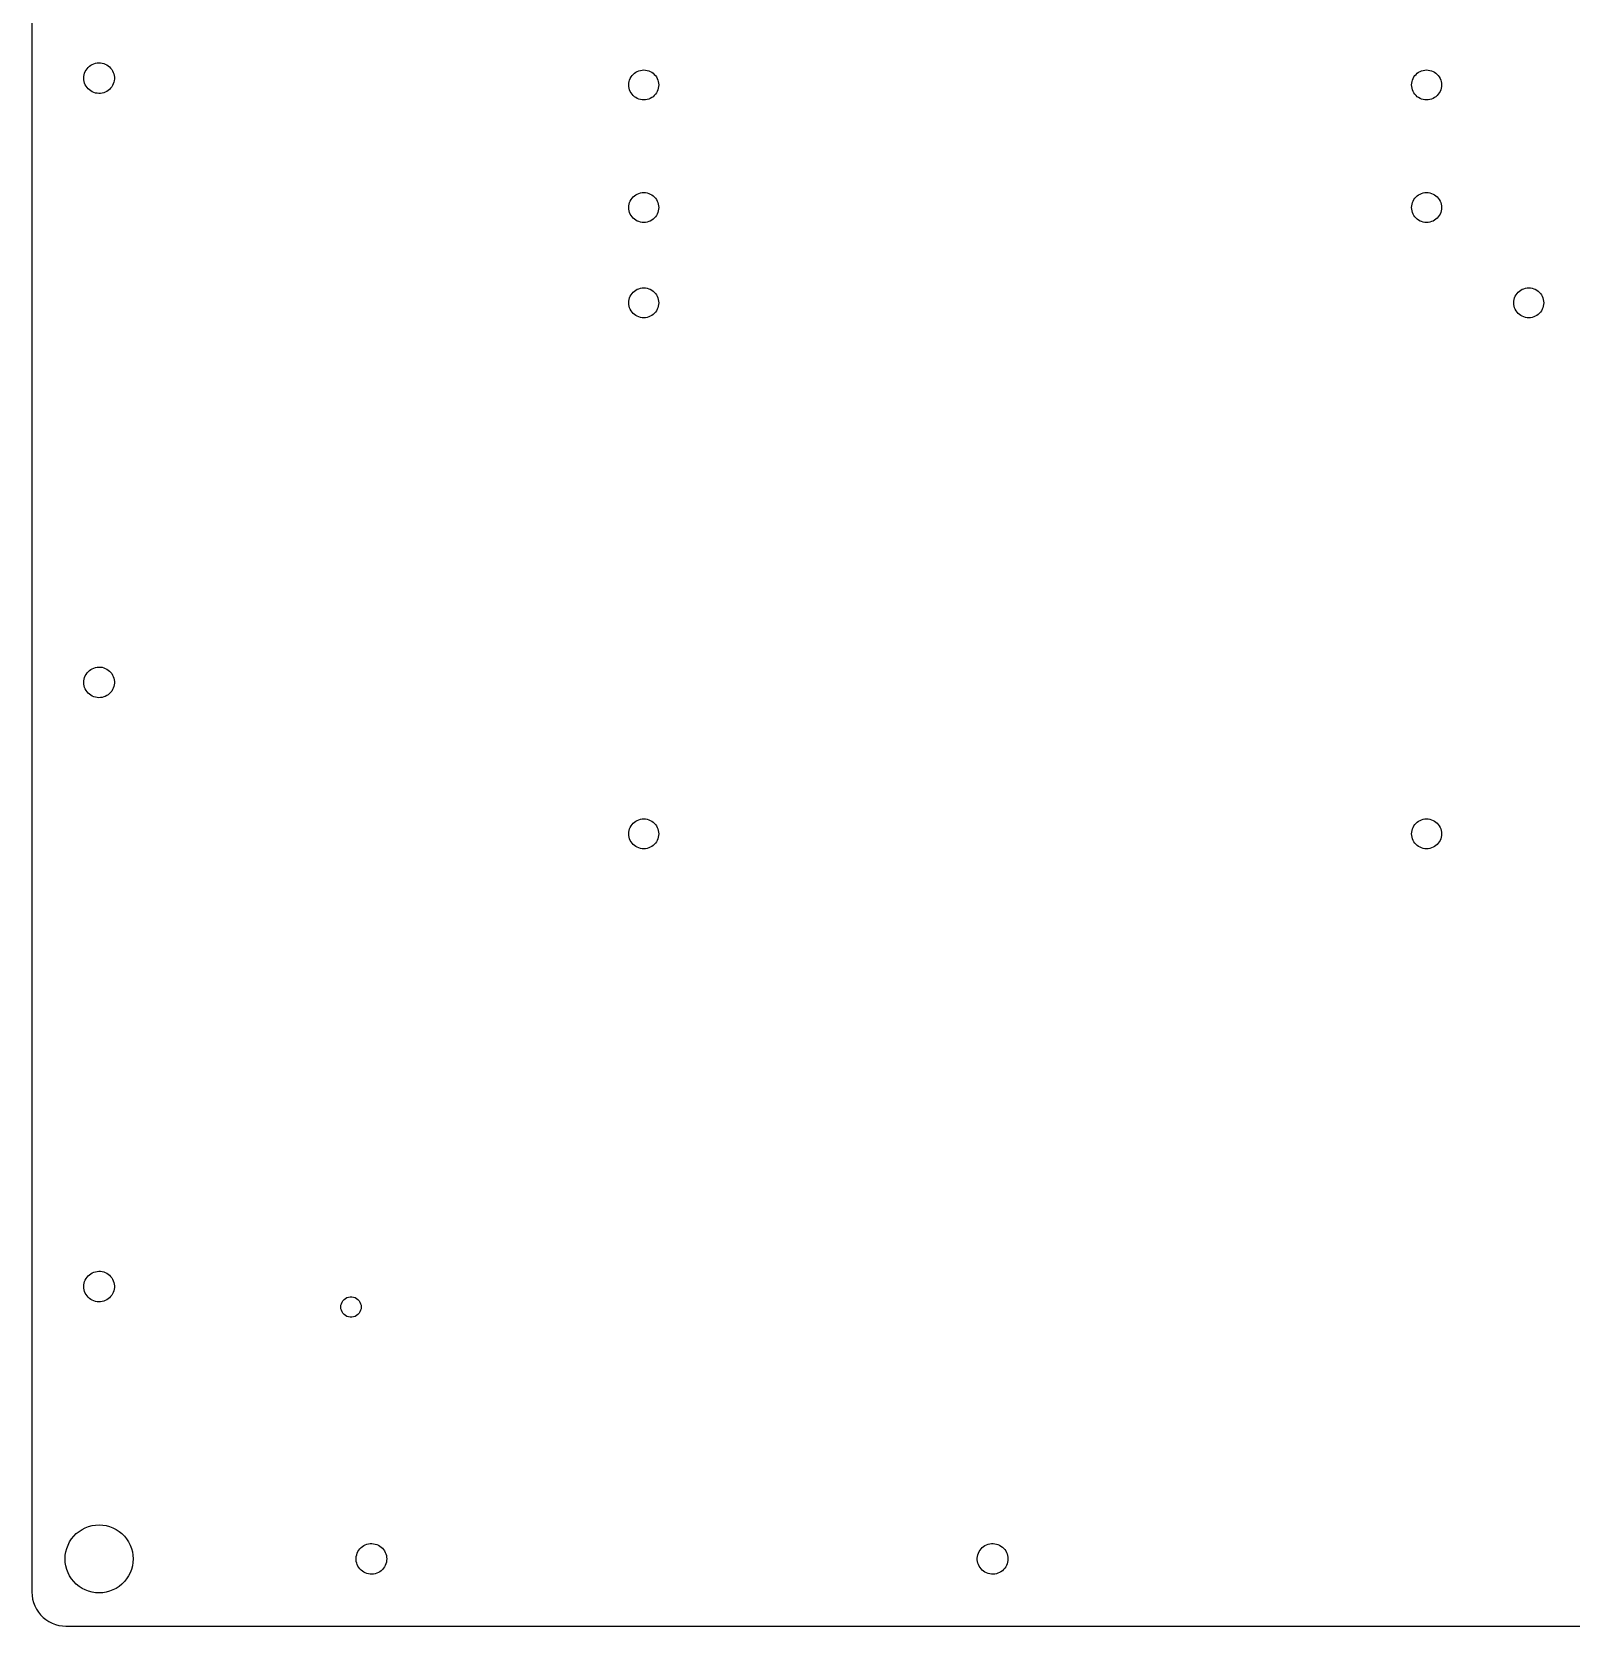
# Model space of a CAD drawing. Header units: metres. Extents: x -232 to 232, y -227 to 227.
# Drawn here: x -232.4 to -6.3, y -227.4 to 6.8 of the extents above; entities that cross this region are included whole.
import ezdxf

# ---------------------------------------------------------------- set-up
doc = ezdxf.new("R2010")
doc.units = ezdxf.units.M

msp = doc.modelspace()

# ---------------------------------------------------------------- linework, layer by layer
for p, q in [((-232.375, 222.375), (-232.375, -222.375)), ((-224.75, 0), (-224.736, 0.24751)), ((-224.736, -0.24751), (-224.75, 0)), ((-224.736, 0.24751), (-224.696, 0.49202)), ((-224.696, 0.49202), (-224.628, 0.73056)), ((-224.628, 0.73056), (-224.535, 0.96024)), ((-224.535, 0.96024), (-224.417, 1.17825)), ((-224.417, 1.17825), (-224.276, 1.38197)), ((-224.276, 1.38197), (-224.113, 1.56891)), ((-224.113, 1.56891), (-223.93, 1.7368)), ((-223.93, 1.7368), (-223.731, 1.88362)), ((-223.731, 1.88362), (-223.516, 2.00757)), ((-223.516, 2.00757), (-223.289, 2.10715)), ((-223.289, 2.10715), (-223.052, 2.18114)), ((-223.052, 2.18114), (-222.809, 2.22867)), ((-222.809, 2.22867), (-222.562, 2.24915)), ((-222.562, 2.24915), (-222.314, 2.24231)), ((-222.314, 2.24231), (-222.069, 2.20825)), ((-222.069, 2.20825), (-221.828, 2.1474)), ((-221.828, 2.1474), (-221.596, 2.06049)), ((-221.596, 2.06049), (-221.375, 1.94855)), ((-221.375, 1.94855), (-221.167, 1.81296)), ((-221.167, 1.81296), (-220.976, 1.65536)), ((-220.976, 1.65536), (-220.803, 1.47769)), ((-220.803, 1.47769), (-220.651, 1.28206)), ((-220.651, 1.28206), (-220.521, 1.07088)), ((-220.521, 1.07088), (-220.415, 0.84669)), ((-220.415, 0.84669), (-220.335, 0.61223)), ((-220.335, 0.61223), (-220.281, 0.37033)), ((-220.281, 0.37033), (-220.253, 0.12395)), ((-220.253, 0.12395), (-220.253, -0.12395)), ((-144.482, -0.04544), (-144.363, 0.17047)), ((-144.363, 0.17047), (-144.22, 0.37167)), ((-144.22, 0.37167), (-144.056, 0.55563)), ((-144.056, 0.55563), (-143.872, 0.72002)), ((-143.872, 0.72002), (-143.67, 0.86279)), ((-143.67, 0.86279), (-143.455, 0.98213)), ((-143.455, 0.98213), (-143.227, 1.07654)), ((-143.227, 1.07654), (-142.99, 1.14484)), ((-142.99, 1.14484), (-142.746, 1.18616)), ((-142.746, 1.18616), (-142.5, 1.2)), ((-142.5, 1.2), (-142.254, 1.18616)), ((-142.254, 1.18616), (-142.01, 1.14484)), ((-142.01, 1.14484), (-141.773, 1.07654)), ((-141.773, 1.07654), (-141.545, 0.98213)), ((-141.545, 0.98213), (-141.33, 0.86279)), ((-141.33, 0.86279), (-141.128, 0.72002)), ((-141.128, 0.72002), (-140.944, 0.55563)), ((-140.944, 0.55563), (-140.78, 0.37167)), ((-140.78, 0.37167), (-140.637, 0.17047)), ((-140.637, 0.17047), (-140.518, -0.04544)), ((-29.4821, -0.04544), (-29.3628, 0.17047)), ((-29.3628, 0.17047), (-29.22, 0.37167)), ((-29.22, 0.37167), (-29.0556, 0.55563)), ((-29.0556, 0.55563), (-28.8717, 0.72002)), ((-28.8717, 0.72002), (-28.6705, 0.86279)), ((-28.6705, 0.86279), (-28.4545, 0.98213)), ((-28.4545, 0.98213), (-28.2266, 1.07654)), ((-28.2266, 1.07654), (-27.9895, 1.14484)), ((-27.9895, 1.14484), (-27.7463, 1.18616)), ((-27.7463, 1.18616), (-27.5, 1.2)), ((-27.5, 1.2), (-27.2537, 1.18616)), ((-27.2537, 1.18616), (-27.0105, 1.14484)), ((-27.0105, 1.14484), (-26.7734, 1.07654)), ((-26.7734, 1.07654), (-26.5455, 0.98213)), ((-26.5455, 0.98213), (-26.3295, 0.86279)), ((-26.3295, 0.86279), (-26.1283, 0.72002)), ((-26.1283, 0.72002), (-25.9444, 0.55563)), ((-25.9444, 0.55563), (-25.78, 0.37167)), ((-25.78, 0.37167), (-25.6372, 0.17047)), ((-25.6372, 0.17047), (-25.5179, -0.04544)), ((-224.696, -0.49202), (-224.736, -0.24751)), ((-224.628, -0.73056), (-224.696, -0.49202)), ((-224.535, -0.96024), (-224.628, -0.73056)), ((-224.417, -1.17825), (-224.535, -0.96024)), ((-224.276, -1.38197), (-224.417, -1.17825)), ((-224.113, -1.56891), (-224.276, -1.38197)), ((-223.93, -1.7368), (-224.113, -1.56891)), ((-223.731, -1.88362), (-223.93, -1.7368)), ((-223.516, -2.00757), (-223.731, -1.88362)), ((-223.289, -2.10715), (-223.516, -2.00757)), ((-223.052, -2.18114), (-223.289, -2.10715)), ((-222.809, -2.22867), (-223.052, -2.18114)), ((-222.562, -2.24915), (-222.809, -2.22867)), ((-222.314, -2.24231), (-222.562, -2.24915)), ((-222.069, -2.20825), (-222.314, -2.24231)), ((-221.828, -2.1474), (-222.069, -2.20825)), ((-221.596, -2.06049), (-221.828, -2.1474)), ((-221.375, -1.94855), (-221.596, -2.06049)), ((-221.167, -1.81296), (-221.375, -1.94855)), ((-220.976, -1.65536), (-221.167, -1.81296)), ((-220.803, -1.47769), (-220.976, -1.65536)), ((-220.651, -1.28206), (-220.803, -1.47769)), ((-220.521, -1.07088), (-220.651, -1.28206)), ((-220.415, -0.84669), (-220.521, -1.07088)), ((-220.335, -0.61223), (-220.415, -0.84669)), ((-220.281, -0.37033), (-220.335, -0.61223)), ((-220.253, -0.12395), (-220.281, -0.37033)), ((-144.7, -1), (-144.686, -0.75368)), ((-144.686, -1.24631), (-144.7, -1)), ((-144.686, -0.75368), (-144.645, -0.51045)), ((-144.645, -1.48953), (-144.686, -1.24631)), ((-144.645, -0.51045), (-144.577, -0.27338)), ((-144.577, -1.72661), (-144.645, -1.48953)), ((-144.577, -0.27338), (-144.482, -0.04544)), ((-144.482, -1.95454), (-144.577, -1.72661)), ((-144.363, -2.17046), (-144.482, -1.95454)), ((-144.22, -2.37167), (-144.363, -2.17046)), ((-140.637, -2.17046), (-140.78, -2.37167)), ((-140.518, -1.95454), (-140.637, -2.17046)), ((-140.518, -0.04544), (-140.423, -0.27338)), ((-140.423, -1.72661), (-140.518, -1.95454)), ((-140.423, -0.27338), (-140.355, -0.51045)), ((-140.355, -1.48953), (-140.423, -1.72661)), ((-140.355, -0.51045), (-140.314, -0.75368)), ((-140.314, -1.24631), (-140.355, -1.48953)), ((-140.314, -0.75368), (-140.3, -1)), ((-140.3, -1), (-140.314, -1.24631)), ((-29.7, -1), (-29.6862, -0.75368)), ((-29.6862, -1.24631), (-29.7, -1)), ((-29.6862, -0.75368), (-29.6448, -0.51045)), ((-29.6448, -1.48953), (-29.6862, -1.24631)), ((-29.6448, -0.51045), (-29.5765, -0.27338)), ((-29.5765, -1.72661), (-29.6448, -1.48953)), ((-29.5765, -0.27338), (-29.4821, -0.04544)), ((-29.4821, -1.95454), (-29.5765, -1.72661)), ((-29.3628, -2.17046), (-29.4821, -1.95454)), ((-29.22, -2.37167), (-29.3628, -2.17046)), ((-25.6372, -2.17046), (-25.78, -2.37167)), ((-25.5179, -1.95454), (-25.6372, -2.17046)), ((-25.5179, -0.04544), (-25.4234, -0.27338)), ((-25.4234, -1.72661), (-25.5179, -1.95454)), ((-25.4234, -0.27338), (-25.3551, -0.51045)), ((-25.3551, -1.48953), (-25.4234, -1.72661)), ((-25.3551, -0.51045), (-25.3138, -0.75368)), ((-25.3138, -1.24631), (-25.3551, -1.48953)), ((-25.3138, -0.75368), (-25.3, -1)), ((-25.3, -1), (-25.3138, -1.24631)), ((-144.056, -2.55563), (-144.22, -2.37167)), ((-143.872, -2.72002), (-144.056, -2.55563)), ((-143.67, -2.86279), (-143.872, -2.72002)), ((-143.455, -2.98212), (-143.67, -2.86279)), ((-143.227, -3.07654), (-143.455, -2.98212)), ((-142.99, -3.14484), (-143.227, -3.07654)), ((-142.746, -3.18616), (-142.99, -3.14484)), ((-142.5, -3.2), (-142.746, -3.18616)), ((-142.254, -3.18616), (-142.5, -3.2)), ((-142.01, -3.14484), (-142.254, -3.18616)), ((-141.773, -3.07654), (-142.01, -3.14484)), ((-141.545, -2.98212), (-141.773, -3.07654)), ((-141.33, -2.86279), (-141.545, -2.98212)), ((-141.128, -2.72002), (-141.33, -2.86279)), ((-140.944, -2.55563), (-141.128, -2.72002)), ((-140.78, -2.37167), (-140.944, -2.55563)), ((-29.0556, -2.55563), (-29.22, -2.37167)), ((-28.8717, -2.72002), (-29.0556, -2.55563)), ((-28.6705, -2.86279), (-28.8717, -2.72002)), ((-28.4545, -2.98212), (-28.6705, -2.86279)), ((-28.2266, -3.07654), (-28.4545, -2.98212)), ((-27.9895, -3.14484), (-28.2266, -3.07654)), ((-27.7463, -3.18616), (-27.9895, -3.14484)), ((-27.5, -3.2), (-27.7463, -3.18616)), ((-27.2537, -3.18616), (-27.5, -3.2)), ((-27.0105, -3.14484), (-27.2537, -3.18616)), ((-26.7734, -3.07654), (-27.0105, -3.14484)), ((-26.5455, -2.98212), (-26.7734, -3.07654)), ((-26.3295, -2.86279), (-26.5455, -2.98212)), ((-26.1283, -2.72002), (-26.3295, -2.86279)), ((-25.9444, -2.55563), (-26.1283, -2.72002)), ((-25.78, -2.37167), (-25.9444, -2.55563)), ((-144.686, -18.7537), (-144.645, -18.5105)), ((-144.645, -18.5105), (-144.577, -18.2734)), ((-144.577, -18.2734), (-144.482, -18.0455)), ((-144.482, -18.0455), (-144.363, -17.8295)), ((-144.363, -17.8295), (-144.22, -17.6283)), ((-144.22, -17.6283), (-144.056, -17.4444)), ((-144.056, -17.4444), (-143.872, -17.28)), ((-143.872, -17.28), (-143.67, -17.1372)), ((-143.67, -17.1372), (-143.455, -17.0179)), ((-143.455, -17.0179), (-143.227, -16.9234)), ((-143.227, -16.9234), (-142.99, -16.8551)), ((-142.99, -16.8551), (-142.746, -16.8138)), ((-142.746, -16.8138), (-142.5, -16.8)), ((-142.5, -16.8), (-142.254, -16.8138)), ((-142.254, -16.8138), (-142.01, -16.8551)), ((-142.01, -16.8551), (-141.773, -16.9234)), ((-141.773, -16.9234), (-141.545, -17.0179)), ((-141.545, -17.0179), (-141.33, -17.1372)), ((-141.33, -17.1372), (-141.128, -17.28)), ((-141.128, -17.28), (-140.944, -17.4444)), ((-140.944, -17.4444), (-140.78, -17.6283)), ((-140.78, -17.6283), (-140.637, -17.8295)), ((-140.637, -17.8295), (-140.518, -18.0455)), ((-140.518, -18.0455), (-140.423, -18.2734)), ((-140.423, -18.2734), (-140.355, -18.5105)), ((-140.355, -18.5105), (-140.314, -18.7537)), ((-29.6862, -18.7537), (-29.6448, -18.5105)), ((-29.6448, -18.5105), (-29.5765, -18.2734)), ((-29.5765, -18.2734), (-29.4821, -18.0455)), ((-29.4821, -18.0455), (-29.3628, -17.8295)), ((-29.3628, -17.8295), (-29.22, -17.6283)), ((-29.22, -17.6283), (-29.0556, -17.4444)), ((-29.0556, -17.4444), (-28.8717, -17.28)), ((-28.8717, -17.28), (-28.6705, -17.1372)), ((-28.6705, -17.1372), (-28.4545, -17.0179)), ((-28.4545, -17.0179), (-28.2266, -16.9234)), ((-28.2266, -16.9234), (-27.9895, -16.8551)), ((-27.9895, -16.8551), (-27.7463, -16.8138)), ((-27.7463, -16.8138), (-27.5, -16.8)), ((-27.5, -16.8), (-27.2537, -16.8138)), ((-27.2537, -16.8138), (-27.0105, -16.8551)), ((-27.0105, -16.8551), (-26.7734, -16.9234)), ((-26.7734, -16.9234), (-26.5455, -17.0179)), ((-26.5455, -17.0179), (-26.3295, -17.1372)), ((-26.3295, -17.1372), (-26.1283, -17.28)), ((-26.1283, -17.28), (-25.9444, -17.4444)), ((-25.9444, -17.4444), (-25.78, -17.6283)), ((-25.78, -17.6283), (-25.6372, -17.8295)), ((-25.6372, -17.8295), (-25.5179, -18.0455)), ((-25.5179, -18.0455), (-25.4234, -18.2734)), ((-25.4234, -18.2734), (-25.3551, -18.5105)), ((-25.3551, -18.5105), (-25.3138, -18.7537)), ((-144.7, -19), (-144.686, -18.7537)), ((-144.686, -19.2463), (-144.7, -19)), ((-144.645, -19.4895), (-144.686, -19.2463)), ((-144.577, -19.7266), (-144.645, -19.4895)), ((-144.482, -19.9545), (-144.577, -19.7266)), ((-144.363, -20.1705), (-144.482, -19.9545)), ((-144.22, -20.3717), (-144.363, -20.1705)), ((-144.056, -20.5556), (-144.22, -20.3717)), ((-143.872, -20.72), (-144.056, -20.5556)), ((-143.67, -20.8628), (-143.872, -20.72)), ((-143.455, -20.9821), (-143.67, -20.8628)), ((-143.227, -21.0765), (-143.455, -20.9821)), ((-141.545, -20.9821), (-141.773, -21.0765)), ((-141.33, -20.8628), (-141.545, -20.9821)), ((-141.128, -20.72), (-141.33, -20.8628)), ((-140.944, -20.5556), (-141.128, -20.72)), ((-140.78, -20.3717), (-140.944, -20.5556)), ((-140.637, -20.1705), (-140.78, -20.3717)), ((-140.518, -19.9545), (-140.637, -20.1705)), ((-140.423, -19.7266), (-140.518, -19.9545)), ((-140.355, -19.4895), (-140.423, -19.7266)), ((-140.314, -19.2463), (-140.355, -19.4895)), ((-140.314, -18.7537), (-140.3, -19)), ((-140.3, -19), (-140.314, -19.2463)), ((-29.7, -19), (-29.6862, -18.7537)), ((-29.6862, -19.2463), (-29.7, -19)), ((-29.6448, -19.4895), (-29.6862, -19.2463)), ((-29.5765, -19.7266), (-29.6448, -19.4895)), ((-29.4821, -19.9545), (-29.5765, -19.7266)), ((-29.3628, -20.1705), (-29.4821, -19.9545)), ((-29.22, -20.3717), (-29.3628, -20.1705)), ((-29.0556, -20.5556), (-29.22, -20.3717)), ((-28.8717, -20.72), (-29.0556, -20.5556)), ((-28.6705, -20.8628), (-28.8717, -20.72)), ((-28.4545, -20.9821), (-28.6705, -20.8628)), ((-28.2266, -21.0765), (-28.4545, -20.9821)), ((-26.5455, -20.9821), (-26.7734, -21.0765)), ((-26.3295, -20.8628), (-26.5455, -20.9821)), ((-26.1283, -20.72), (-26.3295, -20.8628)), ((-25.9444, -20.5556), (-26.1283, -20.72)), ((-25.78, -20.3717), (-25.9444, -20.5556)), ((-25.6372, -20.1705), (-25.78, -20.3717)), ((-25.5179, -19.9545), (-25.6372, -20.1705)), ((-25.4234, -19.7266), (-25.5179, -19.9545)), ((-25.3551, -19.4895), (-25.4234, -19.7266)), ((-25.3138, -19.2463), (-25.3551, -19.4895)), ((-25.3138, -18.7537), (-25.3, -19)), ((-25.3, -19), (-25.3138, -19.2463)), ((-142.99, -21.1448), (-143.227, -21.0765)), ((-142.746, -21.1862), (-142.99, -21.1448)), ((-142.5, -21.2), (-142.746, -21.1862)), ((-142.254, -21.1862), (-142.5, -21.2)), ((-142.01, -21.1448), (-142.254, -21.1862)), ((-141.773, -21.0765), (-142.01, -21.1448)), ((-27.9895, -21.1448), (-28.2266, -21.0765)), ((-27.7463, -21.1862), (-27.9895, -21.1448)), ((-27.5, -21.2), (-27.7463, -21.1862)), ((-27.2537, -21.1862), (-27.5, -21.2)), ((-27.0105, -21.1448), (-27.2537, -21.1862)), ((-26.7734, -21.0765), (-27.0105, -21.1448)), ((-144.7, -33), (-144.686, -32.7537)), ((-144.686, -32.7537), (-144.645, -32.5105)), ((-144.645, -32.5105), (-144.577, -32.2734)), ((-144.577, -32.2734), (-144.482, -32.0455)), ((-144.482, -32.0455), (-144.363, -31.8295)), ((-144.363, -31.8295), (-144.22, -31.6283)), ((-144.22, -31.6283), (-144.056, -31.4444)), ((-144.056, -31.4444), (-143.872, -31.28)), ((-143.872, -31.28), (-143.67, -31.1372)), ((-143.67, -31.1372), (-143.455, -31.0179)), ((-143.455, -31.0179), (-143.227, -30.9234)), ((-143.227, -30.9234), (-142.99, -30.8551)), ((-142.99, -30.8551), (-142.746, -30.8138)), ((-142.746, -30.8138), (-142.5, -30.8)), ((-142.5, -30.8), (-142.254, -30.8138)), ((-142.254, -30.8138), (-142.01, -30.8551)), ((-142.01, -30.8551), (-141.773, -30.9234)), ((-141.773, -30.9234), (-141.545, -31.0179)), ((-141.545, -31.0179), (-141.33, -31.1372)), ((-141.33, -31.1372), (-141.128, -31.28)), ((-141.128, -31.28), (-140.944, -31.4444)), ((-140.944, -31.4444), (-140.78, -31.6283)), ((-140.78, -31.6283), (-140.637, -31.8295)), ((-140.637, -31.8295), (-140.518, -32.0455)), ((-140.518, -32.0455), (-140.423, -32.2734)), ((-140.423, -32.2734), (-140.355, -32.5105)), ((-140.355, -32.5105), (-140.314, -32.7537)), ((-140.314, -32.7537), (-140.3, -33)), ((-14.7, -33), (-14.6862, -32.7537)), ((-14.6862, -32.7537), (-14.6448, -32.5105)), ((-14.6448, -32.5105), (-14.5765, -32.2734)), ((-14.5765, -32.2734), (-14.4821, -32.0455)), ((-14.4821, -32.0455), (-14.3628, -31.8295)), ((-14.3628, -31.8295), (-14.22, -31.6283)), ((-14.22, -31.6283), (-14.0556, -31.4444)), ((-14.0556, -31.4444), (-13.8717, -31.28)), ((-13.8717, -31.28), (-13.6705, -31.1372)), ((-13.6705, -31.1372), (-13.4545, -31.0179)), ((-13.4545, -31.0179), (-13.2266, -30.9234)), ((-13.2266, -30.9234), (-12.9895, -30.8551)), ((-12.9895, -30.8551), (-12.7463, -30.8138)), ((-12.7463, -30.8138), (-12.5, -30.8)), ((-12.5, -30.8), (-12.2537, -30.8138)), ((-12.2537, -30.8138), (-12.0105, -30.8551)), ((-12.0105, -30.8551), (-11.7734, -30.9234)), ((-11.7734, -30.9234), (-11.5455, -31.0179)), ((-11.5455, -31.0179), (-11.3295, -31.1372)), ((-11.3295, -31.1372), (-11.1283, -31.28)), ((-11.1283, -31.28), (-10.9444, -31.4444)), ((-10.9444, -31.4444), (-10.78, -31.6283)), ((-10.78, -31.6283), (-10.6372, -31.8295)), ((-10.6372, -31.8295), (-10.5179, -32.0455)), ((-10.5179, -32.0455), (-10.4234, -32.2734)), ((-10.4234, -32.2734), (-10.3551, -32.5105)), ((-10.3551, -32.5105), (-10.3138, -32.7537)), ((-10.3138, -32.7537), (-10.3, -33)), ((-144.686, -33.2463), (-144.7, -33)), ((-144.645, -33.4895), (-144.686, -33.2463)), ((-144.577, -33.7266), (-144.645, -33.4895)), ((-144.482, -33.9545), (-144.577, -33.7266)), ((-144.363, -34.1705), (-144.482, -33.9545)), ((-144.22, -34.3717), (-144.363, -34.1705)), ((-144.056, -34.5556), (-144.22, -34.3717)), ((-143.872, -34.72), (-144.056, -34.5556)), ((-143.67, -34.8628), (-143.872, -34.72)), ((-143.455, -34.9821), (-143.67, -34.8628)), ((-143.227, -35.0765), (-143.455, -34.9821)), ((-142.99, -35.1448), (-143.227, -35.0765)), ((-141.773, -35.0765), (-142.01, -35.1448)), ((-141.545, -34.9821), (-141.773, -35.0765)), ((-141.33, -34.8628), (-141.545, -34.9821)), ((-141.128, -34.72), (-141.33, -34.8628)), ((-140.944, -34.5556), (-141.128, -34.72)), ((-140.78, -34.3717), (-140.944, -34.5556)), ((-140.637, -34.1705), (-140.78, -34.3717)), ((-140.518, -33.9545), (-140.637, -34.1705)), ((-140.423, -33.7266), (-140.518, -33.9545)), ((-140.355, -33.4895), (-140.423, -33.7266)), ((-140.314, -33.2463), (-140.355, -33.4895)), ((-140.3, -33), (-140.314, -33.2463)), ((-14.6862, -33.2463), (-14.7, -33)), ((-14.6448, -33.4895), (-14.6862, -33.2463)), ((-14.5765, -33.7266), (-14.6448, -33.4895)), ((-14.4821, -33.9545), (-14.5765, -33.7266)), ((-14.3628, -34.1705), (-14.4821, -33.9545)), ((-14.22, -34.3717), (-14.3628, -34.1705)), ((-14.0556, -34.5556), (-14.22, -34.3717)), ((-13.8717, -34.72), (-14.0556, -34.5556)), ((-13.6705, -34.8628), (-13.8717, -34.72)), ((-13.4545, -34.9821), (-13.6705, -34.8628)), ((-13.2266, -35.0765), (-13.4545, -34.9821)), ((-12.9895, -35.1448), (-13.2266, -35.0765)), ((-11.7734, -35.0765), (-12.0105, -35.1448)), ((-11.5455, -34.9821), (-11.7734, -35.0765)), ((-11.3295, -34.8628), (-11.5455, -34.9821)), ((-11.1283, -34.72), (-11.3295, -34.8628)), ((-10.9444, -34.5556), (-11.1283, -34.72)), ((-10.78, -34.3717), (-10.9444, -34.5556)), ((-10.6372, -34.1705), (-10.78, -34.3717)), ((-10.5179, -33.9545), (-10.6372, -34.1705)), ((-10.4234, -33.7266), (-10.5179, -33.9545)), ((-10.3551, -33.4895), (-10.4234, -33.7266)), ((-10.3138, -33.2463), (-10.3551, -33.4895)), ((-10.3, -33), (-10.3138, -33.2463)), ((-142.746, -35.1862), (-142.99, -35.1448)), ((-142.5, -35.2), (-142.746, -35.1862)), ((-142.254, -35.1862), (-142.5, -35.2)), ((-142.01, -35.1448), (-142.254, -35.1862)), ((-12.7463, -35.1862), (-12.9895, -35.1448)), ((-12.5, -35.2), (-12.7463, -35.1862)), ((-12.2537, -35.1862), (-12.5, -35.2)), ((-12.0105, -35.1448), (-12.2537, -35.1862)), ((-223.516, -86.7424), (-223.289, -86.6429)), ((-223.289, -86.6429), (-223.052, -86.5688)), ((-223.052, -86.5688), (-222.809, -86.5213)), ((-222.809, -86.5213), (-222.562, -86.5009)), ((-222.562, -86.5009), (-222.314, -86.5077)), ((-222.314, -86.5077), (-222.069, -86.5417)), ((-222.069, -86.5417), (-221.828, -86.6026)), ((-221.828, -86.6026), (-221.596, -86.6895)), ((-224.75, -88.75), (-224.736, -88.5025)), ((-224.736, -88.9975), (-224.75, -88.75)), ((-224.736, -88.5025), (-224.696, -88.258)), ((-224.696, -88.258), (-224.628, -88.0194)), ((-224.628, -88.0194), (-224.535, -87.7897)), ((-224.535, -87.7897), (-224.417, -87.5717)), ((-224.417, -87.5717), (-224.276, -87.368)), ((-224.276, -87.368), (-224.113, -87.1811)), ((-224.113, -87.1811), (-223.93, -87.0132)), ((-223.93, -87.0132), (-223.731, -86.8664)), ((-223.731, -86.8664), (-223.516, -86.7424)), ((-221.596, -86.6895), (-221.375, -86.8014)), ((-221.375, -86.8014), (-221.167, -86.937)), ((-221.167, -86.937), (-220.976, -87.0946)), ((-220.976, -87.0946), (-220.803, -87.2723)), ((-220.803, -87.2723), (-220.651, -87.4679)), ((-220.651, -87.4679), (-220.521, -87.6791)), ((-220.521, -87.6791), (-220.415, -87.9033)), ((-220.415, -87.9033), (-220.335, -88.1378)), ((-220.335, -88.1378), (-220.281, -88.3797)), ((-220.281, -88.3797), (-220.253, -88.6261)), ((-220.253, -88.8739), (-220.281, -89.1203)), ((-220.253, -88.6261), (-220.253, -88.8739)), ((-224.696, -89.242), (-224.736, -88.9975)), ((-224.628, -89.4806), (-224.696, -89.242)), ((-224.535, -89.7102), (-224.628, -89.4806)), ((-224.417, -89.9283), (-224.535, -89.7102)), ((-224.276, -90.132), (-224.417, -89.9283)), ((-224.113, -90.3189), (-224.276, -90.132)), ((-223.93, -90.4868), (-224.113, -90.3189)), ((-223.731, -90.6336), (-223.93, -90.4868)), ((-223.516, -90.7576), (-223.731, -90.6336)), ((-223.289, -90.8571), (-223.516, -90.7576)), ((-223.052, -90.9312), (-223.289, -90.8571)), ((-222.809, -90.9787), (-223.052, -90.9312)), ((-222.562, -90.9991), (-222.809, -90.9787)), ((-222.314, -90.9923), (-222.562, -90.9991)), ((-222.069, -90.9583), (-222.314, -90.9923)), ((-221.828, -90.8974), (-222.069, -90.9583)), ((-221.596, -90.8105), (-221.828, -90.8974)), ((-221.375, -90.6985), (-221.596, -90.8105)), ((-221.167, -90.563), (-221.375, -90.6985)), ((-220.976, -90.4054), (-221.167, -90.563)), ((-220.803, -90.2277), (-220.976, -90.4054)), ((-220.651, -90.0321), (-220.803, -90.2277)), ((-220.521, -89.8209), (-220.651, -90.0321)), ((-220.415, -89.5967), (-220.521, -89.8209)), ((-220.335, -89.3622), (-220.415, -89.5967)), ((-220.281, -89.1203), (-220.335, -89.3622)), ((-144.577, -110.273), (-144.482, -110.045)), ((-144.482, -110.045), (-144.363, -109.83)), ((-144.363, -109.83), (-144.22, -109.628)), ((-144.22, -109.628), (-144.056, -109.444)), ((-144.056, -109.444), (-143.872, -109.28)), ((-143.872, -109.28), (-143.67, -109.137)), ((-143.67, -109.137), (-143.455, -109.018)), ((-143.455, -109.018), (-143.227, -108.923)), ((-143.227, -108.923), (-142.99, -108.855)), ((-142.99, -108.855), (-142.746, -108.814)), ((-142.746, -108.814), (-142.5, -108.8)), ((-142.5, -108.8), (-142.254, -108.814)), ((-142.254, -108.814), (-142.01, -108.855)), ((-142.01, -108.855), (-141.773, -108.923)), ((-141.773, -108.923), (-141.545, -109.018)), ((-141.545, -109.018), (-141.33, -109.137)), ((-141.33, -109.137), (-141.128, -109.28)), ((-141.128, -109.28), (-140.944, -109.444)), ((-140.944, -109.444), (-140.78, -109.628)), ((-140.78, -109.628), (-140.637, -109.83)), ((-140.637, -109.83), (-140.518, -110.045)), ((-140.518, -110.045), (-140.423, -110.273)), ((-29.5765, -110.273), (-29.4821, -110.045)), ((-29.4821, -110.045), (-29.3628, -109.83)), ((-29.3628, -109.83), (-29.22, -109.628)), ((-29.22, -109.628), (-29.0556, -109.444)), ((-29.0556, -109.444), (-28.8717, -109.28)), ((-28.8717, -109.28), (-28.6705, -109.137)), ((-28.6705, -109.137), (-28.4545, -109.018)), ((-28.4545, -109.018), (-28.2266, -108.923)), ((-28.2266, -108.923), (-27.9895, -108.855)), ((-27.9895, -108.855), (-27.7463, -108.814)), ((-27.7463, -108.814), (-27.5, -108.8)), ((-27.5, -108.8), (-27.2537, -108.814)), ((-27.2537, -108.814), (-27.0105, -108.855)), ((-27.0105, -108.855), (-26.7734, -108.923)), ((-26.7734, -108.923), (-26.5455, -109.018)), ((-26.5455, -109.018), (-26.3295, -109.137)), ((-26.3295, -109.137), (-26.1283, -109.28)), ((-26.1283, -109.28), (-25.9444, -109.444)), ((-25.9444, -109.444), (-25.78, -109.628)), ((-25.78, -109.628), (-25.6372, -109.83)), ((-25.6372, -109.83), (-25.5179, -110.045)), ((-25.5179, -110.045), (-25.4234, -110.273)), ((-144.7, -111), (-144.686, -110.754)), ((-144.686, -111.246), (-144.7, -111)), ((-144.686, -110.754), (-144.645, -110.51)), ((-144.645, -111.49), (-144.686, -111.246)), ((-144.645, -110.51), (-144.577, -110.273)), ((-144.577, -111.727), (-144.645, -111.49)), ((-144.482, -111.955), (-144.577, -111.727)), ((-144.363, -112.17), (-144.482, -111.955)), ((-144.22, -112.372), (-144.363, -112.17)), ((-144.056, -112.556), (-144.22, -112.372)), ((-140.78, -112.372), (-140.944, -112.556)), ((-140.637, -112.17), (-140.78, -112.372)), ((-140.518, -111.955), (-140.637, -112.17)), ((-140.423, -111.727), (-140.518, -111.955)), ((-140.423, -110.273), (-140.355, -110.51)), ((-140.355, -111.49), (-140.423, -111.727)), ((-140.355, -110.51), (-140.314, -110.754)), ((-140.314, -111.246), (-140.355, -111.49)), ((-140.314, -110.754), (-140.3, -111)), ((-140.3, -111), (-140.314, -111.246)), ((-29.7, -111), (-29.6862, -110.754)), ((-29.6862, -111.246), (-29.7, -111)), ((-29.6862, -110.754), (-29.6448, -110.51)), ((-29.6448, -111.49), (-29.6862, -111.246)), ((-29.6448, -110.51), (-29.5765, -110.273)), ((-29.5765, -111.727), (-29.6448, -111.49)), ((-29.4821, -111.955), (-29.5765, -111.727)), ((-29.3628, -112.17), (-29.4821, -111.955)), ((-29.22, -112.372), (-29.3628, -112.17)), ((-29.0556, -112.556), (-29.22, -112.372)), ((-25.78, -112.372), (-25.9444, -112.556)), ((-25.6372, -112.17), (-25.78, -112.372)), ((-25.5179, -111.955), (-25.6372, -112.17)), ((-25.4234, -111.727), (-25.5179, -111.955)), ((-25.4234, -110.273), (-25.3551, -110.51)), ((-25.3551, -111.49), (-25.4234, -111.727)), ((-25.3551, -110.51), (-25.3138, -110.754)), ((-25.3138, -111.246), (-25.3551, -111.49)), ((-25.3138, -110.754), (-25.3, -111)), ((-25.3, -111), (-25.3138, -111.246)), ((-143.872, -112.72), (-144.056, -112.556)), ((-143.67, -112.863), (-143.872, -112.72)), ((-143.455, -112.982), (-143.67, -112.863)), ((-143.227, -113.077), (-143.455, -112.982)), ((-142.99, -113.145), (-143.227, -113.077)), ((-142.746, -113.186), (-142.99, -113.145)), ((-142.5, -113.2), (-142.746, -113.186)), ((-142.254, -113.186), (-142.5, -113.2)), ((-142.01, -113.145), (-142.254, -113.186)), ((-141.773, -113.077), (-142.01, -113.145)), ((-141.545, -112.982), (-141.773, -113.077)), ((-141.33, -112.863), (-141.545, -112.982)), ((-141.128, -112.72), (-141.33, -112.863)), ((-140.944, -112.556), (-141.128, -112.72)), ((-28.8717, -112.72), (-29.0556, -112.556)), ((-28.6705, -112.863), (-28.8717, -112.72)), ((-28.4545, -112.982), (-28.6705, -112.863)), ((-28.2266, -113.077), (-28.4545, -112.982)), ((-27.9895, -113.145), (-28.2266, -113.077)), ((-27.7463, -113.186), (-27.9895, -113.145)), ((-27.5, -113.2), (-27.7463, -113.186)), ((-27.2537, -113.186), (-27.5, -113.2)), ((-27.0105, -113.145), (-27.2537, -113.186)), ((-26.7734, -113.077), (-27.0105, -113.145)), ((-26.5455, -112.982), (-26.7734, -113.077)), ((-26.3295, -112.863), (-26.5455, -112.982)), ((-26.1283, -112.72), (-26.3295, -112.863)), ((-25.9444, -112.556), (-26.1283, -112.72)), ((-223.93, -175.763), (-223.731, -175.616)), ((-223.731, -175.616), (-223.516, -175.492)), ((-223.516, -175.492), (-223.289, -175.393)), ((-223.289, -175.393), (-223.052, -175.319)), ((-223.052, -175.319), (-222.809, -175.271)), ((-222.809, -175.271), (-222.562, -175.251)), ((-222.562, -175.251), (-222.314, -175.258)), ((-222.314, -175.258), (-222.069, -175.292)), ((-222.069, -175.292), (-221.828, -175.353)), ((-221.828, -175.353), (-221.596, -175.44)), ((-221.596, -175.44), (-221.375, -175.551)), ((-221.375, -175.551), (-221.167, -175.687)), ((-224.75, -177.5), (-224.736, -177.252)), ((-224.736, -177.748), (-224.75, -177.5)), ((-224.736, -177.252), (-224.696, -177.008)), ((-224.696, -177.992), (-224.736, -177.748)), ((-224.696, -177.008), (-224.628, -176.769)), ((-224.628, -176.769), (-224.535, -176.54)), ((-224.535, -176.54), (-224.417, -176.322)), ((-224.417, -176.322), (-224.276, -176.118)), ((-224.276, -176.118), (-224.113, -175.931)), ((-224.113, -175.931), (-223.93, -175.763)), ((-221.167, -175.687), (-220.976, -175.845)), ((-220.976, -175.845), (-220.803, -176.022)), ((-220.803, -176.022), (-220.651, -176.218)), ((-220.651, -176.218), (-220.521, -176.429)), ((-220.521, -176.429), (-220.415, -176.653)), ((-220.415, -176.653), (-220.335, -176.888)), ((-220.335, -176.888), (-220.281, -177.13)), ((-220.281, -177.87), (-220.335, -178.112)), ((-220.281, -177.13), (-220.253, -177.376)), ((-220.253, -177.624), (-220.281, -177.87)), ((-220.253, -177.376), (-220.253, -177.624)), ((-224.628, -178.231), (-224.696, -177.992)), ((-224.535, -178.46), (-224.628, -178.231)), ((-224.417, -178.678), (-224.535, -178.46)), ((-224.276, -178.882), (-224.417, -178.678)), ((-224.113, -179.069), (-224.276, -178.882)), ((-223.93, -179.237), (-224.113, -179.069)), ((-223.731, -179.384), (-223.93, -179.237)), ((-223.516, -179.508), (-223.731, -179.384)), ((-223.289, -179.607), (-223.516, -179.508)), ((-223.052, -179.681), (-223.289, -179.607)), ((-222.809, -179.729), (-223.052, -179.681)), ((-222.562, -179.749), (-222.809, -179.729)), ((-222.314, -179.742), (-222.562, -179.749)), ((-222.069, -179.708), (-222.314, -179.742)), ((-221.828, -179.647), (-222.069, -179.708)), ((-221.596, -179.56), (-221.828, -179.647)), ((-221.375, -179.449), (-221.596, -179.56)), ((-221.167, -179.313), (-221.375, -179.449)), ((-220.976, -179.155), (-221.167, -179.313)), ((-220.803, -178.978), (-220.976, -179.155)), ((-220.651, -178.782), (-220.803, -178.978)), ((-220.521, -178.571), (-220.651, -178.782)), ((-220.415, -178.347), (-220.521, -178.571)), ((-220.335, -178.112), (-220.415, -178.347)), ((-187, -180.5), (-186.98, -180.253)), ((-186.98, -180.253), (-186.919, -180.013)), ((-186.919, -180.013), (-186.819, -179.786)), ((-186.819, -179.786), (-186.684, -179.579)), ((-186.684, -179.579), (-186.516, -179.396)), ((-186.516, -179.396), (-186.32, -179.244)), ((-186.32, -179.244), (-186.103, -179.126)), ((-186.103, -179.126), (-185.868, -179.046)), ((-185.868, -179.046), (-185.624, -179.005)), ((-185.624, -179.005), (-185.376, -179.005)), ((-185.376, -179.005), (-185.132, -179.046)), ((-185.132, -179.046), (-184.897, -179.126)), ((-184.897, -179.126), (-184.68, -179.244)), ((-184.68, -179.244), (-184.484, -179.396)), ((-184.484, -179.396), (-184.316, -179.579)), ((-184.316, -179.579), (-184.181, -179.786)), ((-184.181, -179.786), (-184.081, -180.013)), ((-184.081, -180.013), (-184.02, -180.253)), ((-184.02, -180.253), (-184, -180.5)), ((-186.98, -180.747), (-187, -180.5)), ((-186.919, -180.987), (-186.98, -180.747)), ((-186.819, -181.214), (-186.919, -180.987)), ((-186.684, -181.421), (-186.819, -181.214)), ((-186.516, -181.604), (-186.684, -181.421)), ((-186.32, -181.756), (-186.516, -181.604)), ((-186.103, -181.874), (-186.32, -181.756)), ((-185.868, -181.954), (-186.103, -181.874)), ((-185.624, -181.995), (-185.868, -181.954)), ((-185.376, -181.995), (-185.624, -181.995)), ((-185.132, -181.954), (-185.376, -181.995)), ((-184.897, -181.874), (-185.132, -181.954)), ((-184.68, -181.756), (-184.897, -181.874)), ((-184.484, -181.604), (-184.68, -181.756)), ((-184.316, -181.421), (-184.484, -181.604)), ((-184.181, -181.214), (-184.316, -181.421)), ((-184.081, -180.987), (-184.181, -181.214)), ((-184.02, -180.747), (-184.081, -180.987)), ((-184, -180.5), (-184.02, -180.747)), ((-225, -213.17), (-224.534, -212.932)), ((-224.534, -212.932), (-224.045, -212.745)), ((-224.045, -212.745), (-223.54, -212.609)), ((-223.54, -212.609), (-223.023, -212.527)), ((-223.023, -212.527), (-222.5, -212.5)), ((-222.5, -212.5), (-221.977, -212.527)), ((-221.977, -212.527), (-221.46, -212.609)), ((-221.46, -212.609), (-220.955, -212.745)), ((-220.955, -212.745), (-220.466, -212.932)), ((-220.466, -212.932), (-220, -213.17)), ((-227.068, -215.466), (-226.83, -215)), ((-226.83, -215), (-226.545, -214.561)), ((-226.545, -214.561), (-226.216, -214.154)), ((-226.216, -214.154), (-225.846, -213.784)), ((-225.846, -213.784), (-225.439, -213.455)), ((-225.439, -213.455), (-225, -213.17)), ((-220, -213.17), (-219.561, -213.455)), ((-219.561, -213.455), (-219.154, -213.784)), ((-219.154, -213.784), (-218.784, -214.154)), ((-218.784, -214.154), (-218.455, -214.561)), ((-218.455, -214.561), (-218.17, -215)), ((-218.17, -215), (-217.932, -215.466)), ((-183.404, -215.44), (-183.172, -215.353)), ((-183.172, -215.353), (-182.931, -215.292)), ((-182.931, -215.292), (-182.686, -215.258)), ((-182.686, -215.258), (-182.438, -215.251)), ((-182.438, -215.251), (-182.191, -215.271)), ((-182.191, -215.271), (-181.948, -215.319)), ((-181.948, -215.319), (-181.711, -215.393)), ((-181.711, -215.393), (-181.484, -215.492)), ((-92.1538, -215.44), (-91.9217, -215.353)), ((-91.9217, -215.353), (-91.6814, -215.292)), ((-91.6814, -215.292), (-91.4358, -215.258)), ((-91.4358, -215.258), (-91.188, -215.251)), ((-91.188, -215.251), (-90.9409, -215.271)), ((-90.9409, -215.271), (-90.6976, -215.319)), ((-90.6976, -215.319), (-90.4611, -215.393)), ((-90.4611, -215.393), (-90.234, -215.492)), ((-227.5, -217.5), (-227.473, -216.977)), ((-227.473, -218.023), (-227.5, -217.5)), ((-227.473, -216.977), (-227.391, -216.46)), ((-227.391, -216.46), (-227.255, -215.955)), ((-227.255, -215.955), (-227.068, -215.466)), ((-217.932, -215.466), (-217.745, -215.955)), ((-217.745, -215.955), (-217.609, -216.46)), ((-217.609, -216.46), (-217.527, -216.977)), ((-217.527, -216.977), (-217.5, -217.5)), ((-217.5, -217.5), (-217.527, -218.023)), ((-184.747, -217.376), (-184.719, -217.13)), ((-184.747, -217.624), (-184.747, -217.376)), ((-184.719, -217.87), (-184.747, -217.624)), ((-184.719, -217.13), (-184.665, -216.888)), ((-184.665, -216.888), (-184.585, -216.653)), ((-184.585, -216.653), (-184.479, -216.429)), ((-184.479, -216.429), (-184.349, -216.218)), ((-184.349, -216.218), (-184.197, -216.022)), ((-184.197, -216.022), (-184.024, -215.845)), ((-184.024, -215.845), (-183.833, -215.687)), ((-183.833, -215.687), (-183.625, -215.551)), ((-183.625, -215.551), (-183.404, -215.44)), ((-181.484, -215.492), (-181.269, -215.616)), ((-181.269, -215.616), (-181.07, -215.763)), ((-181.07, -215.763), (-180.887, -215.931)), ((-180.887, -215.931), (-180.724, -216.118)), ((-180.724, -216.118), (-180.583, -216.322)), ((-180.583, -216.322), (-180.465, -216.54)), ((-180.465, -216.54), (-180.372, -216.769)), ((-180.372, -216.769), (-180.304, -217.008)), ((-180.304, -217.008), (-180.264, -217.252)), ((-180.264, -217.748), (-180.304, -217.992)), ((-180.264, -217.252), (-180.25, -217.5)), ((-180.25, -217.5), (-180.264, -217.748)), ((-93.4966, -217.376), (-93.4693, -217.13)), ((-93.4966, -217.624), (-93.4966, -217.376)), ((-93.4693, -217.87), (-93.4966, -217.624)), ((-93.4693, -217.13), (-93.4151, -216.888)), ((-93.4151, -216.888), (-93.3346, -216.653)), ((-93.3346, -216.653), (-93.2288, -216.429)), ((-93.2288, -216.429), (-93.099, -216.218)), ((-93.099, -216.218), (-92.9467, -216.022)), ((-92.9467, -216.022), (-92.7739, -215.845)), ((-92.7739, -215.845), (-92.5825, -215.687)), ((-92.5825, -215.687), (-92.375, -215.551)), ((-92.375, -215.551), (-92.1538, -215.44)), ((-90.234, -215.492), (-90.0194, -215.616)), ((-90.0194, -215.616), (-89.8196, -215.763)), ((-89.8196, -215.763), (-89.6372, -215.931)), ((-89.6372, -215.931), (-89.4744, -216.118)), ((-89.4744, -216.118), (-89.3332, -216.322)), ((-89.3332, -216.322), (-89.2152, -216.54)), ((-89.2152, -216.54), (-89.1219, -216.769)), ((-89.1219, -216.769), (-89.0545, -217.008)), ((-89.0545, -217.008), (-89.0137, -217.252)), ((-89.0137, -217.748), (-89.0545, -217.992)), ((-89.0137, -217.252), (-89, -217.5)), ((-89, -217.5), (-89.0137, -217.748)), ((-227.391, -218.54), (-227.473, -218.023)), ((-227.255, -219.045), (-227.391, -218.54)), ((-227.068, -219.534), (-227.255, -219.045)), ((-226.83, -220), (-227.068, -219.534)), ((-226.545, -220.439), (-226.83, -220)), ((-218.17, -220), (-218.455, -220.439)), ((-217.932, -219.534), (-218.17, -220)), ((-217.745, -219.045), (-217.932, -219.534)), ((-217.609, -218.54), (-217.745, -219.045)), ((-217.527, -218.023), (-217.609, -218.54)), ((-184.665, -218.112), (-184.719, -217.87)), ((-184.585, -218.347), (-184.665, -218.112)), ((-184.479, -218.571), (-184.585, -218.347)), ((-184.349, -218.782), (-184.479, -218.571)), ((-184.197, -218.978), (-184.349, -218.782)), ((-184.024, -219.155), (-184.197, -218.978)), ((-183.833, -219.313), (-184.024, -219.155)), ((-183.625, -219.449), (-183.833, -219.313)), ((-183.404, -219.56), (-183.625, -219.449)), ((-183.172, -219.647), (-183.404, -219.56)), ((-182.931, -219.708), (-183.172, -219.647)), ((-182.686, -219.742), (-182.931, -219.708)), ((-182.438, -219.749), (-182.686, -219.742)), ((-182.191, -219.729), (-182.438, -219.749)), ((-181.948, -219.681), (-182.191, -219.729)), ((-181.711, -219.607), (-181.948, -219.681)), ((-181.484, -219.508), (-181.711, -219.607)), ((-181.269, -219.384), (-181.484, -219.508)), ((-181.07, -219.237), (-181.269, -219.384)), ((-180.887, -219.069), (-181.07, -219.237)), ((-180.724, -218.882), (-180.887, -219.069)), ((-180.583, -218.678), (-180.724, -218.882)), ((-180.465, -218.46), (-180.583, -218.678)), ((-180.372, -218.231), (-180.465, -218.46)), ((-180.304, -217.992), (-180.372, -218.231)), ((-93.4151, -218.112), (-93.4693, -217.87)), ((-93.3346, -218.347), (-93.4151, -218.112)), ((-93.2288, -218.571), (-93.3346, -218.347)), ((-93.099, -218.782), (-93.2288, -218.571)), ((-92.9467, -218.978), (-93.099, -218.782)), ((-92.7739, -219.155), (-92.9467, -218.978)), ((-92.5825, -219.313), (-92.7739, -219.155)), ((-92.375, -219.449), (-92.5825, -219.313)), ((-92.1538, -219.56), (-92.375, -219.449)), ((-91.9217, -219.647), (-92.1538, -219.56)), ((-91.6814, -219.708), (-91.9217, -219.647)), ((-91.4358, -219.742), (-91.6814, -219.708)), ((-91.188, -219.749), (-91.4358, -219.742)), ((-90.9409, -219.729), (-91.188, -219.749)), ((-90.6976, -219.681), (-90.9409, -219.729)), ((-90.4611, -219.607), (-90.6976, -219.681)), ((-90.234, -219.508), (-90.4611, -219.607)), ((-90.0194, -219.384), (-90.234, -219.508)), ((-89.8196, -219.237), (-90.0194, -219.384)), ((-89.6372, -219.069), (-89.8196, -219.237)), ((-89.4744, -218.882), (-89.6372, -219.069)), ((-89.3332, -218.678), (-89.4744, -218.882)), ((-89.2152, -218.46), (-89.3332, -218.678)), ((-89.1219, -218.231), (-89.2152, -218.46)), ((-89.0545, -217.992), (-89.1219, -218.231)), ((-232.375, -222.375), (-232.348, -222.898)), ((-226.216, -220.846), (-226.545, -220.439)), ((-225.846, -221.216), (-226.216, -220.846)), ((-225.439, -221.545), (-225.846, -221.216)), ((-225, -221.83), (-225.439, -221.545)), ((-224.534, -222.068), (-225, -221.83)), ((-224.045, -222.255), (-224.534, -222.068)), ((-223.54, -222.391), (-224.045, -222.255)), ((-223.023, -222.473), (-223.54, -222.391)), ((-221.46, -222.391), (-221.977, -222.473)), ((-220.955, -222.255), (-221.46, -222.391)), ((-220.466, -222.068), (-220.955, -222.255)), ((-220, -221.83), (-220.466, -222.068)), ((-219.561, -221.545), (-220, -221.83)), ((-219.154, -221.216), (-219.561, -221.545)), ((-218.784, -220.846), (-219.154, -221.216)), ((-218.455, -220.439), (-218.784, -220.846)), ((-232.348, -222.898), (-232.266, -223.415)), ((-232.266, -223.415), (-232.13, -223.92)), ((-232.13, -223.92), (-231.943, -224.409)), ((-231.943, -224.409), (-231.705, -224.875)), ((-222.5, -222.5), (-223.023, -222.473)), ((-221.977, -222.473), (-222.5, -222.5)), ((-231.705, -224.875), (-231.42, -225.314)), ((-231.42, -225.314), (-231.091, -225.721)), ((-231.091, -225.721), (-230.721, -226.091)), ((-230.721, -226.091), (-230.314, -226.42)), ((-230.314, -226.42), (-229.875, -226.705)), ((-229.875, -226.705), (-229.409, -226.943)), ((-229.409, -226.943), (-228.92, -227.13)), ((-228.92, -227.13), (-228.415, -227.266)), ((-228.415, -227.266), (-227.898, -227.348)), ((-227.898, -227.348), (-227.375, -227.375)), ((-227.375, -227.375), (227.375, -227.375))]:
    msp.add_line(p, q)

doc.saveas('drawing.dxf')
